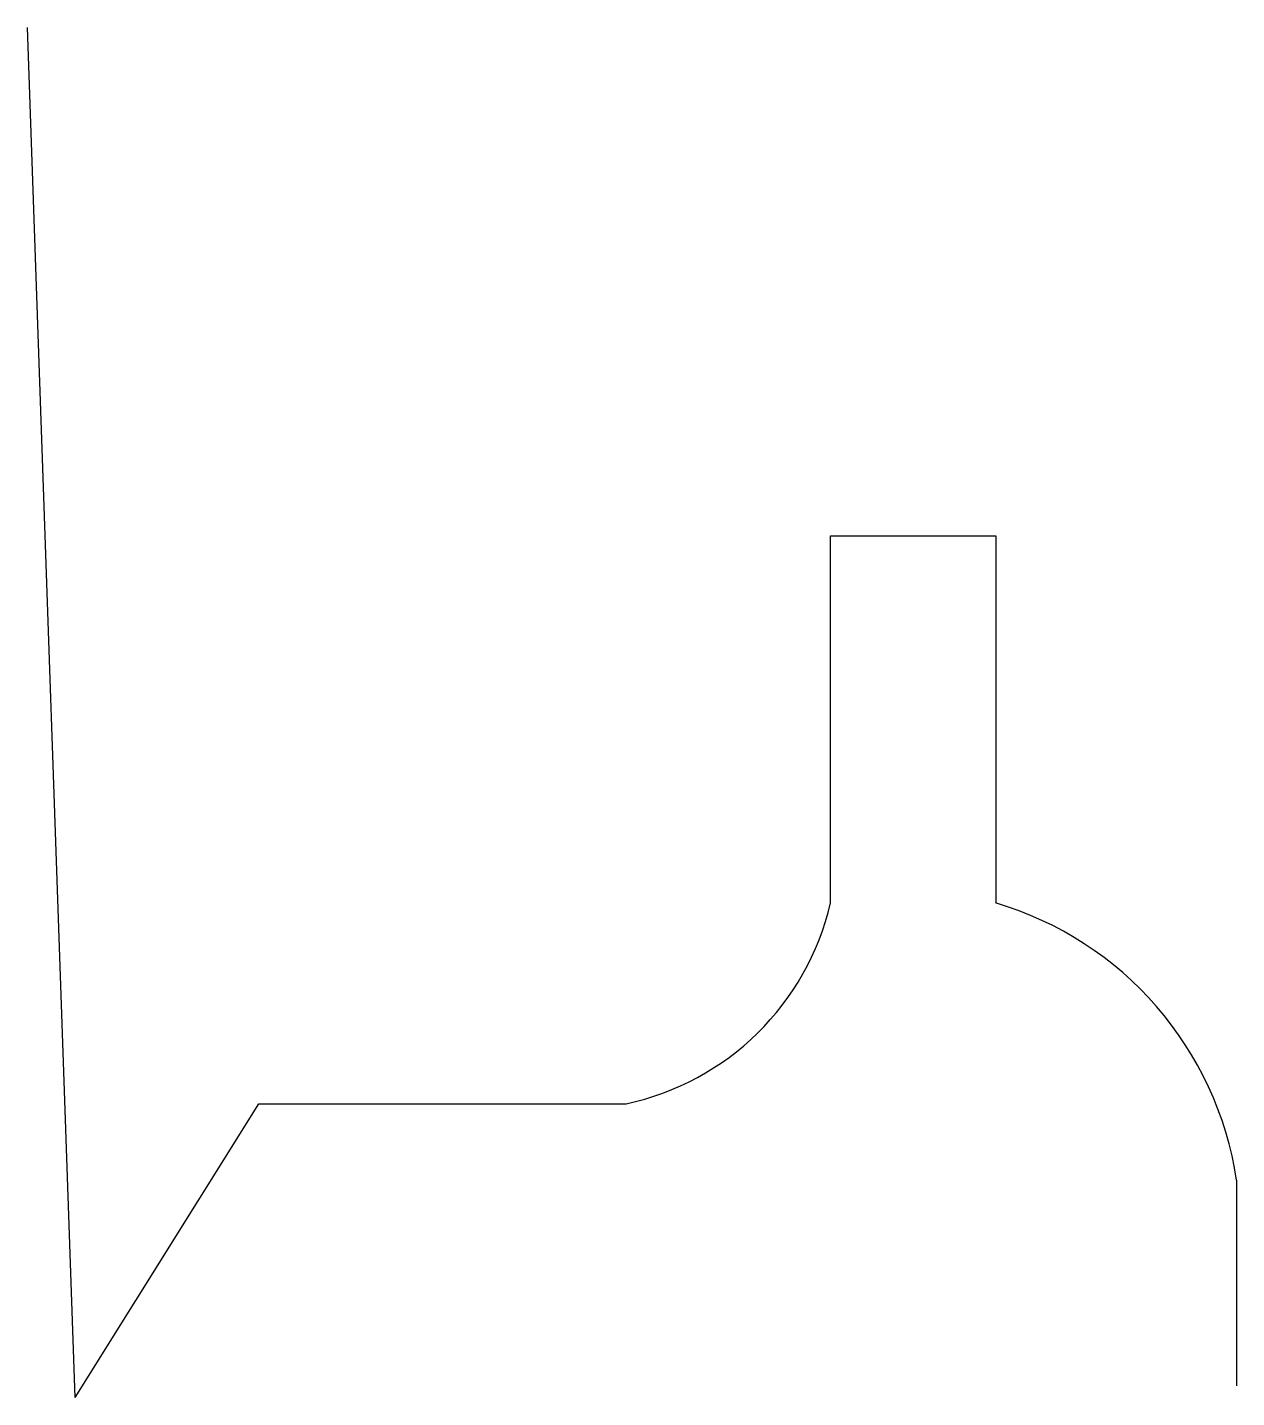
# Model space of a CAD drawing. Header units: millimetres. Extents: x 43 to 208, y 50 to 237.
import ezdxf

# ---------------------------------------------------------------- set-up
doc = ezdxf.new("R2010")
doc.units = ezdxf.units.MM

msp = doc.modelspace()

# ---------------------------------------------------------------- linework, layer by layer
for p, q in [((49.85, 50.22), (43.34, 236.75)), ((152.67, 117.55), (152.67, 167.55)), ((152.67, 167.55), (175.17, 167.55)), ((175.17, 167.55), (175.17, 117.55)), ((49.85, 50.22), (74.85, 90.22)), ((74.85, 90.22), (124.85, 90.22)), ((207.97, 79.82), (207.97, 51.82))]:
    msp.add_line(p, q)
for centre, radius, start, end in [((117.3, 125.72), 36.29, 282, 347), ((161.95, 72.94), 46.53, 8.5, 73.5)]:
    msp.add_arc(centre, radius, start, end)

doc.saveas('drawing.dxf')
